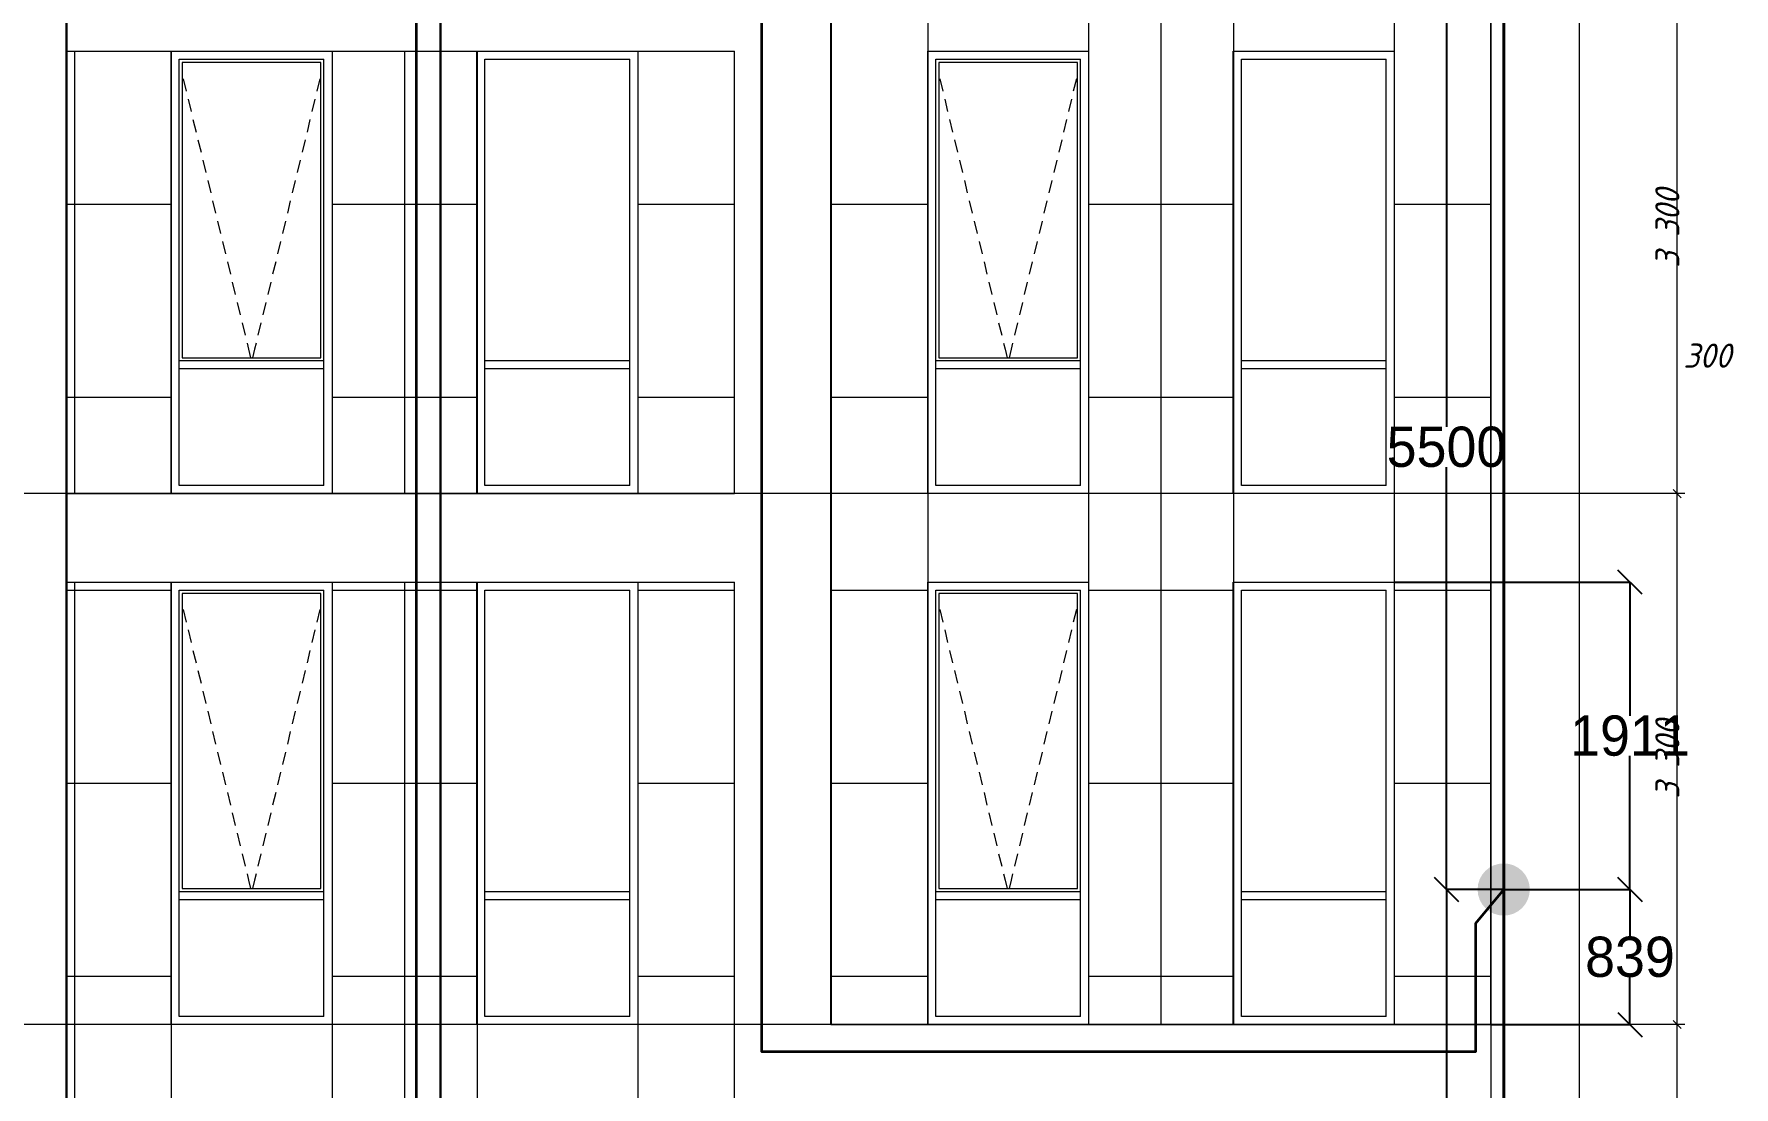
# Model space of a CAD drawing. Header units: millimetres. Extents: x 1499747 to 4230374, y -28481 to 441852.
# Drawn here: x 2713310 to 2723872, y 178996 to 185542 of the extents above; entities that cross this region are included whole.
import ezdxf
from ezdxf.xclip import XClip

# ---------------------------------------------------------------- set-up
doc = ezdxf.new("R2010")
doc.units = ezdxf.units.MM
doc.header["$MEASUREMENT"] = 0
doc.header["$XCLIPFRAME"] = 0
doc.layers.add('0_ANNOT_Dimensions', color=7, linetype='Continuous')
for name, color, linetype, lineweight in [('1 Фасад_42_Витражные окна_Ном._пера__1_Ном._пера__7', 7, 'Continuous', 18), ('1 Фасад_42_Витражные окна_Ном._пера__92_Ном._пера__233', 233, 'Continuous', 18), ('1 Фасад_42_Выступы_Ном._пера__1_Ном._пера__7', 7, 'Continuous', 18), ('1 Фасад_42_Отделка керамика_Ном._пера__1_Ном._пера__7', 7, 'Continuous', 18), ('1 Фасад_42_Сетка кладки_Ном._пера__20_Ном._пера__1', 1, 'Continuous', 18), ('1 Фасад_42_Сетка кладки_Ном._пера__5_Ном._пера__5', 5, 'Continuous', 18), ('1 Фасад_42_Сетка кладки_Ном._пера__62_Ном._пера__253', 252, 'Continuous', 18), ('Кабель 2x4mm', 200, 'Continuous', 30), ('Кабель 2х10mm', 230, 'Continuous', 30), ('Кабель 2х6 mm', 150, 'Continuous', 30)]:
    doc.layers.add(name, color=color, linetype=linetype, lineweight=lineweight)
doc.styles.add('СГЕНЕРИР_СТИЛЬ_1', font='')
doc.styles.get('СГЕНЕРИР_СТИЛЬ_1').set_extended_font_data('GOST Common', italic=True)
doc.dimstyles.get("Standard").update_dxf_attribs({"dimtxt": 0.18, "dimasz": 0.18, "dimexe": 0.18, "dimexo": 0.0625, "dimgap": 0.09, "dimtad": 0, "dimtih": 1, "dimtoh": 1, "dimdec": 4, "dimzin": 0, "dimdsep": 46, "dimtxsty": 'Standard', "dimcen": 0.09, "dimadec": 0, "dimazin": 0, "dimtfac": 1, "dimtdec": 4, "dimtofl": 0, "dimtmove": 0, "dimatfit": 3, "dimfxl": 1, "dimtolj": 1, "dimtzin": 0, "dimarcsym": 0})

# ---------------------------------------------------------------- blocks, each defined once
blk = doc.blocks.new('Чертеж_5_42', base_point=(1557140, 9891))
at = {"layer": '1 Фасад_42_Витражные окна_Ном._пера__1_Ном._пера__7', "color": 252, "linetype": 'Continuous', "true_color": 0x939598}
for p, q in [((1520490, 35691), (1520490, 35991)), ((1520490, 35991), (1520940, 35991)), ((1520510, 35971), (1520510, 34136)), ((1521370, 35971), (1520510, 35971)), ((1520940, 35991), (1521390, 35991)), ((1521370, 34136), (1521370, 35971)), ((1521390, 35691), (1521390, 35991)), ((1522390, 35691), (1522390, 35991)), ((1522390, 35991), (1522840, 35991)), ((1522840, 35991), (1523290, 35991)), ((1523290, 35691), (1523290, 35991)), ((1525191, 35691), (1525191, 35991)), ((1525191, 35991), (1525641, 35991)), ((1525211, 35971), (1525211, 34136)), ((1526071, 35971), (1525211, 35971)), ((1525641, 35991), (1526091, 35991)), ((1526071, 34136), (1526071, 35971)), ((1526091, 35691), (1526091, 35991)), ((1527090, 35691), (1527090, 35991)), ((1527090, 35991), (1527540, 35991)), ((1527540, 35991), (1527990, 35991)), ((1527990, 35691), (1527990, 35991)), ((1520490, 34291), (1520490, 35691)), ((1521390, 34291), (1521390, 35691)), ((1522390, 34291), (1522390, 35691)), ((1523290, 34291), (1523290, 35691)), ((1525191, 34291), (1525191, 35691)), ((1526091, 34291), (1526091, 35691)), ((1527090, 34291), (1527090, 35691)), ((1527990, 34291), (1527990, 35691)), ((1520490, 34116), (1520490, 34291)), ((1521390, 34116), (1521390, 34291)), ((1522390, 34116), (1522390, 34291)), ((1523290, 34116), (1523290, 34291)), ((1525191, 34116), (1525191, 34291)), ((1526091, 34116), (1526091, 34291)), ((1527090, 34116), (1527090, 34291)), ((1527990, 34116), (1527990, 34291)), ((1520510, 34136), (1521370, 34136)), ((1525211, 34136), (1526071, 34136)), ((1520490, 34091), (1520490, 34116)), ((1520940, 34116), (1520490, 34116)), ((1520490, 34066), (1520490, 34091)), ((1520490, 33341), (1520490, 34066)), ((1520940, 34066), (1520490, 34066)), ((1521390, 34116), (1520940, 34116)), ((1521390, 34066), (1520940, 34066)), ((1521390, 34091), (1521390, 34116)), ((1521390, 34066), (1521390, 34091)), ((1521390, 33341), (1521390, 34066)), ((1522390, 34091), (1522390, 34116)), ((1522840, 34116), (1522390, 34116)), ((1522390, 34066), (1522390, 34091)), ((1522390, 33341), (1522390, 34066)), ((1522840, 34066), (1522390, 34066)), ((1523290, 34116), (1522840, 34116)), ((1523290, 34066), (1522840, 34066)), ((1523290, 34091), (1523290, 34116)), ((1523290, 34066), (1523290, 34091)), ((1523290, 33341), (1523290, 34066)), ((1525191, 34091), (1525191, 34116)), ((1525641, 34116), (1525191, 34116)), ((1525191, 34066), (1525191, 34091)), ((1525191, 33341), (1525191, 34066)), ((1525641, 34066), (1525191, 34066)), ((1526091, 34116), (1525641, 34116)), ((1526091, 34066), (1525641, 34066)), ((1526091, 34091), (1526091, 34116)), ((1526091, 34066), (1526091, 34091)), ((1526091, 33341), (1526091, 34066)), ((1527090, 34091), (1527090, 34116)), ((1527540, 34116), (1527090, 34116)), ((1527090, 34066), (1527090, 34091)), ((1527090, 33341), (1527090, 34066)), ((1527540, 34066), (1527090, 34066)), ((1527990, 34116), (1527540, 34116)), ((1527990, 34066), (1527540, 34066)), ((1527990, 34091), (1527990, 34116)), ((1527990, 34066), (1527990, 34091)), ((1527990, 33341), (1527990, 34066)), ((1520940, 33341), (1520490, 33341)), ((1521390, 33341), (1520940, 33341)), ((1522840, 33341), (1522390, 33341)), ((1523290, 33341), (1522840, 33341)), ((1525641, 33341), (1525191, 33341)), ((1526091, 33341), (1525641, 33341)), ((1527540, 33341), (1527090, 33341)), ((1527990, 33341), (1527540, 33341)), ((1520490, 32391), (1520490, 32691)), ((1520490, 32691), (1520940, 32691)), ((1520510, 32671), (1520510, 30836)), ((1521370, 32671), (1520510, 32671)), ((1520940, 32691), (1521390, 32691)), ((1521370, 30836), (1521370, 32671)), ((1521390, 32391), (1521390, 32691)), ((1522390, 32391), (1522390, 32691)), ((1522390, 32691), (1522840, 32691)), ((1522840, 32691), (1523290, 32691)), ((1523290, 32391), (1523290, 32691)), ((1525191, 32391), (1525191, 32691)), ((1525191, 32691), (1525641, 32691)), ((1525211, 32671), (1525211, 30836)), ((1526071, 32671), (1525211, 32671)), ((1525641, 32691), (1526091, 32691)), ((1526071, 30836), (1526071, 32671)), ((1526091, 32391), (1526091, 32691)), ((1527090, 32391), (1527090, 32691)), ((1527090, 32691), (1527540, 32691)), ((1527540, 32691), (1527990, 32691)), ((1527990, 32391), (1527990, 32691)), ((1520490, 30991), (1520490, 32391)), ((1521390, 30991), (1521390, 32391)), ((1522390, 30991), (1522390, 32391)), ((1523290, 30991), (1523290, 32391)), ((1525191, 30991), (1525191, 32391)), ((1526091, 30991), (1526091, 32391)), ((1527090, 30991), (1527090, 32391)), ((1527990, 30991), (1527990, 32391)), ((1520490, 30816), (1520490, 30991)), ((1521390, 30816), (1521390, 30991)), ((1522390, 30816), (1522390, 30991)), ((1523290, 30816), (1523290, 30991)), ((1525191, 30816), (1525191, 30991)), ((1526091, 30816), (1526091, 30991)), ((1527090, 30816), (1527090, 30991)), ((1527990, 30816), (1527990, 30991)), ((1520490, 30791), (1520490, 30816)), ((1520940, 30816), (1520490, 30816)), ((1520490, 30766), (1520490, 30791)), ((1520490, 30041), (1520490, 30766)), ((1520940, 30766), (1520490, 30766)), ((1520510, 30836), (1521370, 30836)), ((1521390, 30816), (1520940, 30816)), ((1521390, 30766), (1520940, 30766)), ((1521390, 30791), (1521390, 30816)), ((1521390, 30766), (1521390, 30791)), ((1521390, 30041), (1521390, 30766)), ((1522390, 30791), (1522390, 30816)), ((1522840, 30816), (1522390, 30816)), ((1522390, 30766), (1522390, 30791)), ((1522390, 30041), (1522390, 30766)), ((1522840, 30766), (1522390, 30766)), ((1523290, 30816), (1522840, 30816)), ((1523290, 30766), (1522840, 30766)), ((1523290, 30791), (1523290, 30816)), ((1523290, 30766), (1523290, 30791)), ((1523290, 30041), (1523290, 30766)), ((1525191, 30791), (1525191, 30816)), ((1525641, 30816), (1525191, 30816)), ((1525191, 30766), (1525191, 30791)), ((1525191, 30041), (1525191, 30766)), ((1525641, 30766), (1525191, 30766)), ((1525211, 30836), (1526071, 30836)), ((1526091, 30816), (1525641, 30816)), ((1526091, 30766), (1525641, 30766)), ((1526091, 30791), (1526091, 30816)), ((1526091, 30766), (1526091, 30791)), ((1526091, 30041), (1526091, 30766)), ((1527090, 30791), (1527090, 30816)), ((1527540, 30816), (1527090, 30816)), ((1527090, 30766), (1527090, 30791)), ((1527090, 30041), (1527090, 30766)), ((1527540, 30766), (1527090, 30766)), ((1527990, 30816), (1527540, 30816)), ((1527990, 30766), (1527540, 30766)), ((1527990, 30791), (1527990, 30816)), ((1527990, 30766), (1527990, 30791)), ((1527990, 30041), (1527990, 30766)), ((1520940, 30041), (1520490, 30041)), ((1521390, 30041), (1520940, 30041)), ((1522840, 30041), (1522390, 30041)), ((1523290, 30041), (1522840, 30041)), ((1525641, 30041), (1525191, 30041)), ((1526091, 30041), (1525641, 30041)), ((1527540, 30041), (1527090, 30041)), ((1527990, 30041), (1527540, 30041))]:
    blk.add_line(p, q, dxfattribs=at)
at = {"layer": '1 Фасад_42_Витражные окна_Ном._пера__92_Ном._пера__233', "color": 252, "linetype": 'Continuous', "true_color": 0x939598}
for p, q in [((1520515, 35870), (1520534, 35792)), ((1521364, 35870), (1521346, 35792)), ((1525216, 35870), (1525235, 35792)), ((1526065, 35870), (1526046, 35792)), ((1520546, 35744), (1520565, 35666)), ((1521334, 35744), (1521315, 35666)), ((1525247, 35744), (1525265, 35666)), ((1526035, 35744), (1526016, 35666)), ((1520576, 35617), (1520595, 35539)), ((1521303, 35617), (1521285, 35539)), ((1525277, 35617), (1525296, 35539)), ((1526004, 35617), (1525985, 35539)), ((1520607, 35491), (1520626, 35413)), ((1521273, 35491), (1521254, 35413)), ((1525308, 35491), (1525326, 35413)), ((1525974, 35491), (1525955, 35413)), ((1520637, 35364), (1520656, 35287)), ((1521242, 35364), (1521224, 35287)), ((1525338, 35364), (1525357, 35287)), ((1525943, 35364), (1525924, 35287)), ((1520668, 35238), (1520687, 35160)), ((1521212, 35238), (1521193, 35160)), ((1525369, 35238), (1525387, 35160)), ((1525913, 35238), (1525894, 35160)), ((1520698, 35112), (1520717, 35034)), ((1521181, 35112), (1521163, 35034)), ((1525399, 35112), (1525418, 35034)), ((1525882, 35112), (1525863, 35034)), ((1520729, 34985), (1520748, 34908)), ((1521151, 34985), (1521132, 34908)), ((1525430, 34985), (1525448, 34908)), ((1525852, 34985), (1525833, 34908)), ((1520759, 34859), (1520778, 34781)), ((1521120, 34859), (1521102, 34781)), ((1525460, 34859), (1525479, 34781)), ((1525821, 34859), (1525802, 34781)), ((1520790, 34733), (1520809, 34655)), ((1521090, 34733), (1521071, 34655)), ((1525491, 34733), (1525509, 34655)), ((1525791, 34733), (1525772, 34655)), ((1520820, 34606), (1520839, 34528)), ((1521059, 34606), (1521041, 34528)), ((1525521, 34606), (1525540, 34528)), ((1525760, 34606), (1525741, 34528)), ((1520851, 34480), (1520870, 34402)), ((1521029, 34480), (1521010, 34402)), ((1525552, 34480), (1525570, 34402)), ((1525730, 34480), (1525711, 34402)), ((1520881, 34353), (1520900, 34276)), ((1520998, 34353), (1520980, 34276)), ((1525582, 34353), (1525601, 34276)), ((1525699, 34353), (1525680, 34276)), ((1520912, 34227), (1520921, 34189)), ((1520968, 34227), (1520959, 34189)), ((1525613, 34227), (1525622, 34189)), ((1525668, 34227), (1525659, 34189)), ((1520921, 34189), (1520934, 34136)), ((1520959, 34189), (1520946, 34136)), ((1525622, 34189), (1525635, 34136)), ((1525659, 34189), (1525647, 34136)), ((1520515, 32570), (1520534, 32492)), ((1521364, 32570), (1521346, 32492)), ((1525216, 32570), (1525235, 32492)), ((1526065, 32570), (1526046, 32492)), ((1520546, 32444), (1520565, 32366)), ((1521334, 32444), (1521315, 32366)), ((1525247, 32444), (1525265, 32366)), ((1526035, 32444), (1526016, 32366)), ((1520576, 32317), (1520595, 32239)), ((1521303, 32317), (1521285, 32239)), ((1525277, 32317), (1525296, 32239)), ((1526004, 32317), (1525985, 32239)), ((1520607, 32191), (1520626, 32113)), ((1521273, 32191), (1521254, 32113)), ((1525308, 32191), (1525326, 32113)), ((1525974, 32191), (1525955, 32113)), ((1520637, 32064), (1520656, 31987)), ((1521242, 32064), (1521224, 31987)), ((1525338, 32064), (1525357, 31987)), ((1525943, 32064), (1525924, 31987)), ((1520668, 31938), (1520687, 31860)), ((1521212, 31938), (1521193, 31860)), ((1525369, 31938), (1525387, 31860)), ((1525913, 31938), (1525894, 31860)), ((1520698, 31812), (1520717, 31734)), ((1521181, 31812), (1521163, 31734)), ((1525399, 31812), (1525418, 31734)), ((1525882, 31812), (1525863, 31734)), ((1520729, 31685), (1520748, 31608)), ((1521151, 31685), (1521132, 31608)), ((1525430, 31685), (1525448, 31608)), ((1525852, 31685), (1525833, 31608)), ((1520759, 31559), (1520778, 31481)), ((1521120, 31559), (1521102, 31481)), ((1525460, 31559), (1525479, 31481)), ((1525821, 31559), (1525802, 31481)), ((1520790, 31433), (1520809, 31355)), ((1521090, 31433), (1521071, 31355)), ((1525491, 31433), (1525509, 31355)), ((1525791, 31433), (1525772, 31355)), ((1520820, 31306), (1520839, 31228)), ((1521059, 31306), (1521041, 31228)), ((1525521, 31306), (1525540, 31228)), ((1525760, 31306), (1525741, 31228)), ((1520851, 31180), (1520870, 31102)), ((1521029, 31180), (1521010, 31102)), ((1525552, 31180), (1525570, 31102)), ((1525730, 31180), (1525711, 31102)), ((1520881, 31053), (1520900, 30976)), ((1520998, 31053), (1520980, 30976)), ((1525582, 31053), (1525601, 30976)), ((1525699, 31053), (1525680, 30976)), ((1520912, 30927), (1520921, 30889)), ((1520921, 30889), (1520934, 30836)), ((1520959, 30889), (1520946, 30836)), ((1520968, 30927), (1520959, 30889)), ((1525613, 30927), (1525622, 30889)), ((1525622, 30889), (1525635, 30836)), ((1525659, 30889), (1525647, 30836)), ((1525668, 30927), (1525659, 30889))]:
    blk.add_line(p, q, dxfattribs=at)
at = {"layer": '1 Фасад_42_Выступы_Ном._пера__1_Ном._пера__7', "color": 252, "linetype": 'Continuous', "true_color": 0x939598}
for p, q in [((1529190, 19541), (1529190, 46491)), ((1524540, 29991), (1524540, 39341)), ((1528640, 29991), (1528640, 39341)), ((1519790, 33291), (1519790, 36041)), ((1519790, 36041), (1523940, 36041)), ((1523940, 33291), (1523940, 36041)), ((1519790, 33291), (1523940, 33291)), ((1519790, 26691), (1519790, 32741)), ((1519790, 32741), (1523940, 32741)), ((1523940, 26691), (1523940, 32741)), ((1524540, 29991), (1528640, 29991))]:
    blk.add_line(p, q, dxfattribs=at)
at = {"layer": '1 Фасад_42_Отделка керамика_Ном._пера__1_Ном._пера__7', "color": 252, "linetype": 'Continuous', "true_color": 0x939598}
for p, q in [((1520440, 33291), (1520440, 36041)), ((1521440, 36041), (1521440, 33291)), ((1522340, 33291), (1522340, 36041)), ((1523340, 36041), (1523340, 33291)), ((1525141, 36041), (1526141, 36041)), ((1525141, 33291), (1525141, 36041)), ((1527040, 33291), (1527040, 36041)), ((1527040, 36041), (1528040, 36041)), ((1528040, 36041), (1528040, 33291)), ((1526141, 33291), (1525141, 33291)), ((1528040, 33291), (1527040, 33291)), ((1520440, 29991), (1520440, 32741)), ((1521440, 32741), (1521440, 29991)), ((1522340, 29991), (1522340, 32741)), ((1523340, 32741), (1523340, 29991)), ((1525141, 29991), (1525141, 32741)), ((1525141, 32741), (1526141, 32741)), ((1527040, 29991), (1527040, 32741)), ((1527040, 32741), (1528040, 32741)), ((1528040, 32741), (1528040, 29991)), ((1521440, 29991), (1520440, 29991)), ((1523340, 29991), (1522340, 29991))]:
    blk.add_line(p, q, dxfattribs=at)
at = {"layer": '1 Фасад_42_Сетка кладки_Ном._пера__5_Ном._пера__5', "color": 252, "linetype": 'Continuous', "true_color": 0x939598}
for p, q in [((1529798, 33291), (1529798, 36591)), ((1529845, 33291), (1498778, 33291)), ((1529845, 33291), (1498778, 33291)), ((1529773, 33316), (1529823, 33266)), ((1529773, 33316), (1529823, 33266)), ((1529798, 29991), (1529798, 33291)), ((1529773, 30016), (1529823, 29966)), ((1529773, 30016), (1529823, 29966)), ((1529845, 29991), (1498778, 29991)), ((1529845, 29991), (1498778, 29991)), ((1529798, 26691), (1529798, 29991))]:
    blk.add_line(p, q, dxfattribs=at)
at = {"layer": '1 Фасад_42_Сетка кладки_Ном._пера__62_Ном._пера__253', "color": 252, "linetype": 'Continuous', "true_color": 0x939598}
for p, q in [((1524541, 39341), (1524541, 29991)), ((1526590, 39341), (1526590, 29991)), ((1525141, 36591), (1525141, 36041)), ((1526141, 36591), (1526141, 36041)), ((1527041, 36591), (1527041, 36041)), ((1528040, 36591), (1528040, 36041)), ((1519841, 36041), (1519841, 33291)), ((1520441, 36041), (1520441, 33291)), ((1521440, 36041), (1521440, 33291)), ((1521891, 36041), (1521891, 33291)), ((1522341, 36041), (1522341, 33291)), ((1523340, 36041), (1523340, 33291)), ((1525141, 36041), (1525141, 33291)), ((1526141, 36041), (1526141, 33291)), ((1527041, 36041), (1527041, 33291)), ((1528040, 36041), (1528040, 33291)), ((1519790, 35091), (1520440, 35091)), ((1521440, 35091), (1522340, 35091)), ((1523340, 35091), (1523940, 35091)), ((1524540, 35091), (1525141, 35091)), ((1526141, 35091), (1527040, 35091)), ((1528040, 35091), (1528040, 35091)), ((1528040, 35091), (1528640, 35091)), ((1519790, 33891), (1520440, 33891)), ((1521440, 33891), (1522340, 33891)), ((1523340, 33891), (1523940, 33891)), ((1524540, 33891), (1525141, 33891)), ((1526141, 33891), (1527040, 33891)), ((1528040, 33891), (1528040, 33891)), ((1528040, 33891), (1528640, 33891)), ((1525141, 33291), (1525141, 32741)), ((1526141, 33291), (1526141, 32741)), ((1527041, 33291), (1527041, 32741)), ((1528040, 33291), (1528040, 32741)), ((1519790, 32691), (1520440, 32691)), ((1519841, 32741), (1519841, 26691)), ((1520441, 32741), (1520441, 29991)), ((1521440, 32741), (1521440, 26691)), ((1521440, 32691), (1522340, 32691)), ((1521891, 32741), (1521891, 26691)), ((1522341, 32741), (1522341, 29991)), ((1523340, 32741), (1523340, 26691)), ((1523340, 32691), (1523940, 32691)), ((1524540, 32691), (1525141, 32691)), ((1525141, 32741), (1525141, 29991)), ((1526141, 32741), (1526141, 29991)), ((1526141, 32691), (1527040, 32691)), ((1527041, 32741), (1527041, 29991)), ((1528040, 32741), (1528040, 29991)), ((1528040, 32691), (1528040, 32691)), ((1528040, 32691), (1528640, 32691)), ((1519790, 31491), (1520440, 31491)), ((1521440, 31491), (1522340, 31491)), ((1523340, 31491), (1523940, 31491)), ((1524540, 31491), (1525141, 31491)), ((1526141, 31491), (1527040, 31491)), ((1528040, 31491), (1528040, 31491)), ((1528040, 31491), (1528640, 31491)), ((1519790, 30291), (1520440, 30291)), ((1521440, 30291), (1522340, 30291)), ((1523340, 30291), (1523940, 30291)), ((1524540, 30291), (1525141, 30291)), ((1526141, 30291), (1527040, 30291)), ((1528040, 30291), (1528040, 30291)), ((1528040, 30291), (1528640, 30291)), ((1520441, 29991), (1520441, 29441)), ((1522341, 29991), (1522341, 29441))]:
    blk.add_line(p, q, dxfattribs=at)
at = {"layer": '1 Фасад_42_Сетка кладки_Ном._пера__20_Ном._пера__1', "color": 252, "linetype": 'Continuous', "true_color": 0x939598, "insert": (1529836, 34074), "char_height": 150, "attachment_point": 7, "style": 'СГЕНЕРИР_СТИЛЬ_1'}
blk.add_mtext('\\A1;{\\pql;\\fGOST Common|b0|i1|c204|p0;\\W1.000000;300}', dxfattribs=at)
at = {"layer": '1 Фасад_42_Сетка кладки_Ном._пера__5_Ном._пера__5', "color": 252, "linetype": 'Continuous', "true_color": 0x939598, "char_height": 150, "attachment_point": 7, "rotation": 90, "style": 'СГЕНЕРИР_СТИЛЬ_1'}
for insert in [(1529812, 34696), (1529812, 31396)]:
    blk.add_mtext('\\A1;{\\pql;\\fGOST Common|b0|i1|c204|p0;\\W1.000000;3\xa0300}', dxfattribs=dict(at, insert=insert))
blk = doc.blocks.new('_Oblique')
at = {"color": 0, "linetype": 'ByBlock', "lineweight": -2}
blk.add_line((-0.5, -0.5), (0.5, 0.5), dxfattribs=at)
blk = doc.blocks.new('*D581')
at = {"layer": '0_ANNOT_Dimensions', "color": 0, "lineweight": -2, "transparency": 16777216}
for p, q in [((2722442, 180224), (2723226, 180224)), ((2723226, 180224), (2723226, 179929)), ((2723226, 179384), (2723226, 179679)), ((2722362, 179384), (2723226, 179384))]:
    blk.add_line(p, q, dxfattribs=at)
at = {"layer": 'Defpoints', "color": 0, "lineweight": 30, "transparency": 16777216}
for p in [(2722442, 180224), (2722362, 179384), (2723226, 179384)]:
    blk.add_point(p, dxfattribs=at)
at = {"layer": '0_ANNOT_Dimensions', "color": 0, "lineweight": -2, "transparency": 16777216, "xscale": 150, "yscale": 150, "zscale": 150}
for p, rotation in [((2723226, 180224), 90), ((2723226, 179384), 270)]:
    blk.add_blockref('_Oblique', p, dxfattribs=dict(at, rotation=rotation))
at = {"layer": '0_ANNOT_Dimensions', "color": 0, "lineweight": 25, "transparency": 16777216, "insert": (2723226, 179804), "char_height": 250, "attachment_point": 5}
blk.add_mtext('\\A1;839', dxfattribs=at)
blk = doc.blocks.new('*D582')
at = {"layer": '0_ANNOT_Dimensions', "color": 0, "lineweight": -2, "transparency": 16777216}
for p, q in [((2721761, 182134), (2723226, 182134)), ((2723226, 182134), (2723226, 181304)), ((2723226, 180224), (2723226, 181054)), ((2722442, 180224), (2723226, 180224))]:
    blk.add_line(p, q, dxfattribs=at)
at = {"layer": 'Defpoints', "color": 0, "lineweight": 30, "transparency": 16777216}
for p in [(2721761, 182134), (2722442, 180224), (2723226, 180224)]:
    blk.add_point(p, dxfattribs=at)
at = {"layer": '0_ANNOT_Dimensions', "color": 0, "lineweight": -2, "transparency": 16777216, "xscale": 150, "yscale": 150, "zscale": 150}
for p, rotation in [((2723226, 182134), 90), ((2723226, 180224), 270)]:
    blk.add_blockref('_Oblique', p, dxfattribs=dict(at, rotation=rotation))
at = {"layer": '0_ANNOT_Dimensions', "color": 0, "lineweight": 25, "transparency": 16777216, "insert": (2723226, 181179), "char_height": 250, "attachment_point": 5}
blk.add_mtext('\\A1;1911', dxfattribs=at)
blk = doc.blocks.new('*D546')
at = {"layer": '0_ANNOT_Dimensions', "color": 0, "lineweight": -2, "transparency": 16777216}
for p, q in [((2722442, 185724), (2722086, 185724)), ((2722086, 185724), (2722086, 183099)), ((2722086, 180224), (2722086, 182849)), ((2722442, 180224), (2722086, 180224))]:
    blk.add_line(p, q, dxfattribs=at)
at = {"layer": 'Defpoints', "color": 0, "lineweight": 30, "transparency": 16777216}
for p in [(2722442, 185724), (2722086, 180224), (2722442, 180224)]:
    blk.add_point(p, dxfattribs=at)
at = {"layer": '0_ANNOT_Dimensions', "color": 0, "lineweight": -2, "transparency": 16777216, "xscale": 150, "yscale": 150, "zscale": 150}
for p, rotation in [((2722086, 185724), 90), ((2722086, 180224), 270)]:
    blk.add_blockref('_Oblique', p, dxfattribs=dict(at, rotation=rotation))
at = {"layer": '0_ANNOT_Dimensions', "color": 0, "lineweight": 25, "transparency": 16777216, "insert": (2722086, 182974), "char_height": 250, "attachment_point": 5}
blk.add_mtext('\\A1;5500', dxfattribs=at)
blk = doc.blocks.new('*D547')
at = {"layer": '0_ANNOT_Dimensions', "color": 0, "lineweight": -2, "transparency": 16777216}
for p, q in [((2722442, 180224), (2722086, 180224)), ((2722086, 180224), (2722086, 177349)), ((2722086, 174224), (2722086, 177099)), ((2722442, 174224), (2722086, 174224))]:
    blk.add_line(p, q, dxfattribs=at)
at = {"layer": 'Defpoints', "color": 0, "lineweight": 30, "transparency": 16777216}
for p in [(2722442, 180224), (2722086, 174224), (2722442, 174224)]:
    blk.add_point(p, dxfattribs=at)
at = {"layer": '0_ANNOT_Dimensions', "color": 0, "lineweight": -2, "transparency": 16777216, "xscale": 150, "yscale": 150, "zscale": 150}
for p, rotation in [((2722086, 180224), 90), ((2722086, 174224), 270)]:
    blk.add_blockref('_Oblique', p, dxfattribs=dict(at, rotation=rotation))
at = {"layer": '0_ANNOT_Dimensions', "color": 0, "lineweight": 25, "transparency": 16777216, "insert": (2722086, 177224), "char_height": 250, "attachment_point": 5}
blk.add_mtext('\\A1;6000', dxfattribs=at)

msp = doc.modelspace()

# ---------------------------------------------------------------- block references
at = {"layer": 'Кабель 2х6 mm', "lineweight": 35}
ref = msp.add_blockref('Чертеж_5_42', (2750861.57013, 159284.39347), dxfattribs=at)
XClip(ref).set_block_clipping_path([(1496000, -1299.0576434789), (1580000, 60181.6414690267)])

# ---------------------------------------------------------------- next in the draw order: hatches: boundary and pattern name
at = {"layer": 'Кабель 2x4mm', "lineweight": 30, "true_color": 0xcd2027}
h = msp.add_hatch(color=242, dxfattribs=at)
h.dxf.hatch_style = 1
edge = h.paths.add_edge_path()
edge.add_arc((2722441.57012, 180223.84372), 162.2293, 0, 360)

# ---------------------------------------------------------------- next in the draw order: linework, layer by layer
at = {"layer": 'Кабель 2x4mm', "color": 30, "lineweight": 30, "true_color": 0xf26722}
msp.add_lwpolyline([(2715835.21451, 204734.31515), (2715835.21451, 163999.49786), (2750861.57013, 163999.49786), (2750861.57013, 159544.08011)], dxfattribs=at)
at = {"layer": 'Кабель 2х10mm', "lineweight": 35}
msp.add_lwpolyline([(2715683.92258, 204734.31515), (2715683.92258, 169227.56612), (2713976.14046, 169227.56612), (2713927.3421, 169404.39347)], dxfattribs=at)
at = {"layer": 'Кабель 2х6 mm', "color": 18, "lineweight": 30, "true_color": 0x000000}
msp.add_lwpolyline([(2713511.04988, 150670.43637), (2713511.04988, 209377.03333)], dxfattribs=at)
at = {"layer": 'Кабель 2х6 mm', "lineweight": 35}
msp.add_lwpolyline([(2717831.0407, 204734.31515), (2717831.0407, 179215.83556), (2722268.22703, 179215.83556), (2722268.22703, 180014.68274), (2722441.57012, 180223.84372)], dxfattribs=at)
at = {"layer": 'Кабель 2х6 mm', "lineweight": 30}
for points in [[(2720132.12896, 195414.40252), (2722441.57012, 195414.3589), (2722441.57012, 180223.84372)], [(2722441.57012, 180223.80456), (2722441.57012, 169404.39347), (2713927.3421, 169404.39347)]]:
    msp.add_lwpolyline(points, dxfattribs=at)
at = {"layer": 'Кабель 2х6 mm', "color": 18, "lineweight": 20, "true_color": 0x000000}
msp.add_lwpolyline([(2699211.56811, 195334.39347), (2722361.57012, 195334.39347), (2722361.57012, 169484.39347), (2699211.56811, 169484.39347)], close=True, dxfattribs=at)
at = {"layer": 'Кабель 2х6 mm', "color": 32, "lineweight": 40, "true_color": 0xcd6928}
msp.add_lwpolyline([(2722441.57012, 185723.84372), (2722441.57012, 180223.84372)], dxfattribs=at)
at = {"layer": 'Кабель 2х6 mm', "color": 116, "lineweight": 40, "true_color": 0x136734}
msp.add_lwpolyline([(2722441.57012, 180223.80456), (2722441.57012, 174223.80456)], dxfattribs=at)

# ---------------------------------------------------------------- next in the draw order: dimensions: what is measured, and where the dimension line sits
at = {"layer": '0_ANNOT_Dimensions', "lineweight": 25}
for base, p1, p2, picture, middle in [((2722085.75835, 180223.84372), (2722441.57012, 185723.88287), (2722441.57012, 180223.84372), '*D546', (2722085.75835, 182973.86329)), ((2723225.83374, 180223.84372), (2721761.33299, 182134.39347), (2722441.57012, 180223.84372), '*D582', (2723225.83374, 181179.11859)), ((2722085.75835, 174223.84372), (2722441.57012, 180223.88287), (2722441.57012, 174223.84372), '*D547', (2722085.75835, 177223.86329)), ((2723225.83374, 179384.39347), (2722441.57012, 180223.84372), (2722361.57012, 179384.39347), '*D581', (2723225.83374, 179804.11859))]:
    dim = msp.add_linear_dim(base=base, p1=p1, p2=p2, angle=90, dimstyle='Standard', override={"dimtxt": 250, "dimasz": 150, "dimdec": 0, "dimblk1": 'Oblique', "dimblk2": 'Oblique', "dimsah": 1}, dxfattribs=at)
    dim.commit()
    dim.dimension.update_dxf_attribs({"geometry": picture, "text_midpoint": middle})

doc.saveas('drawing.dxf')
